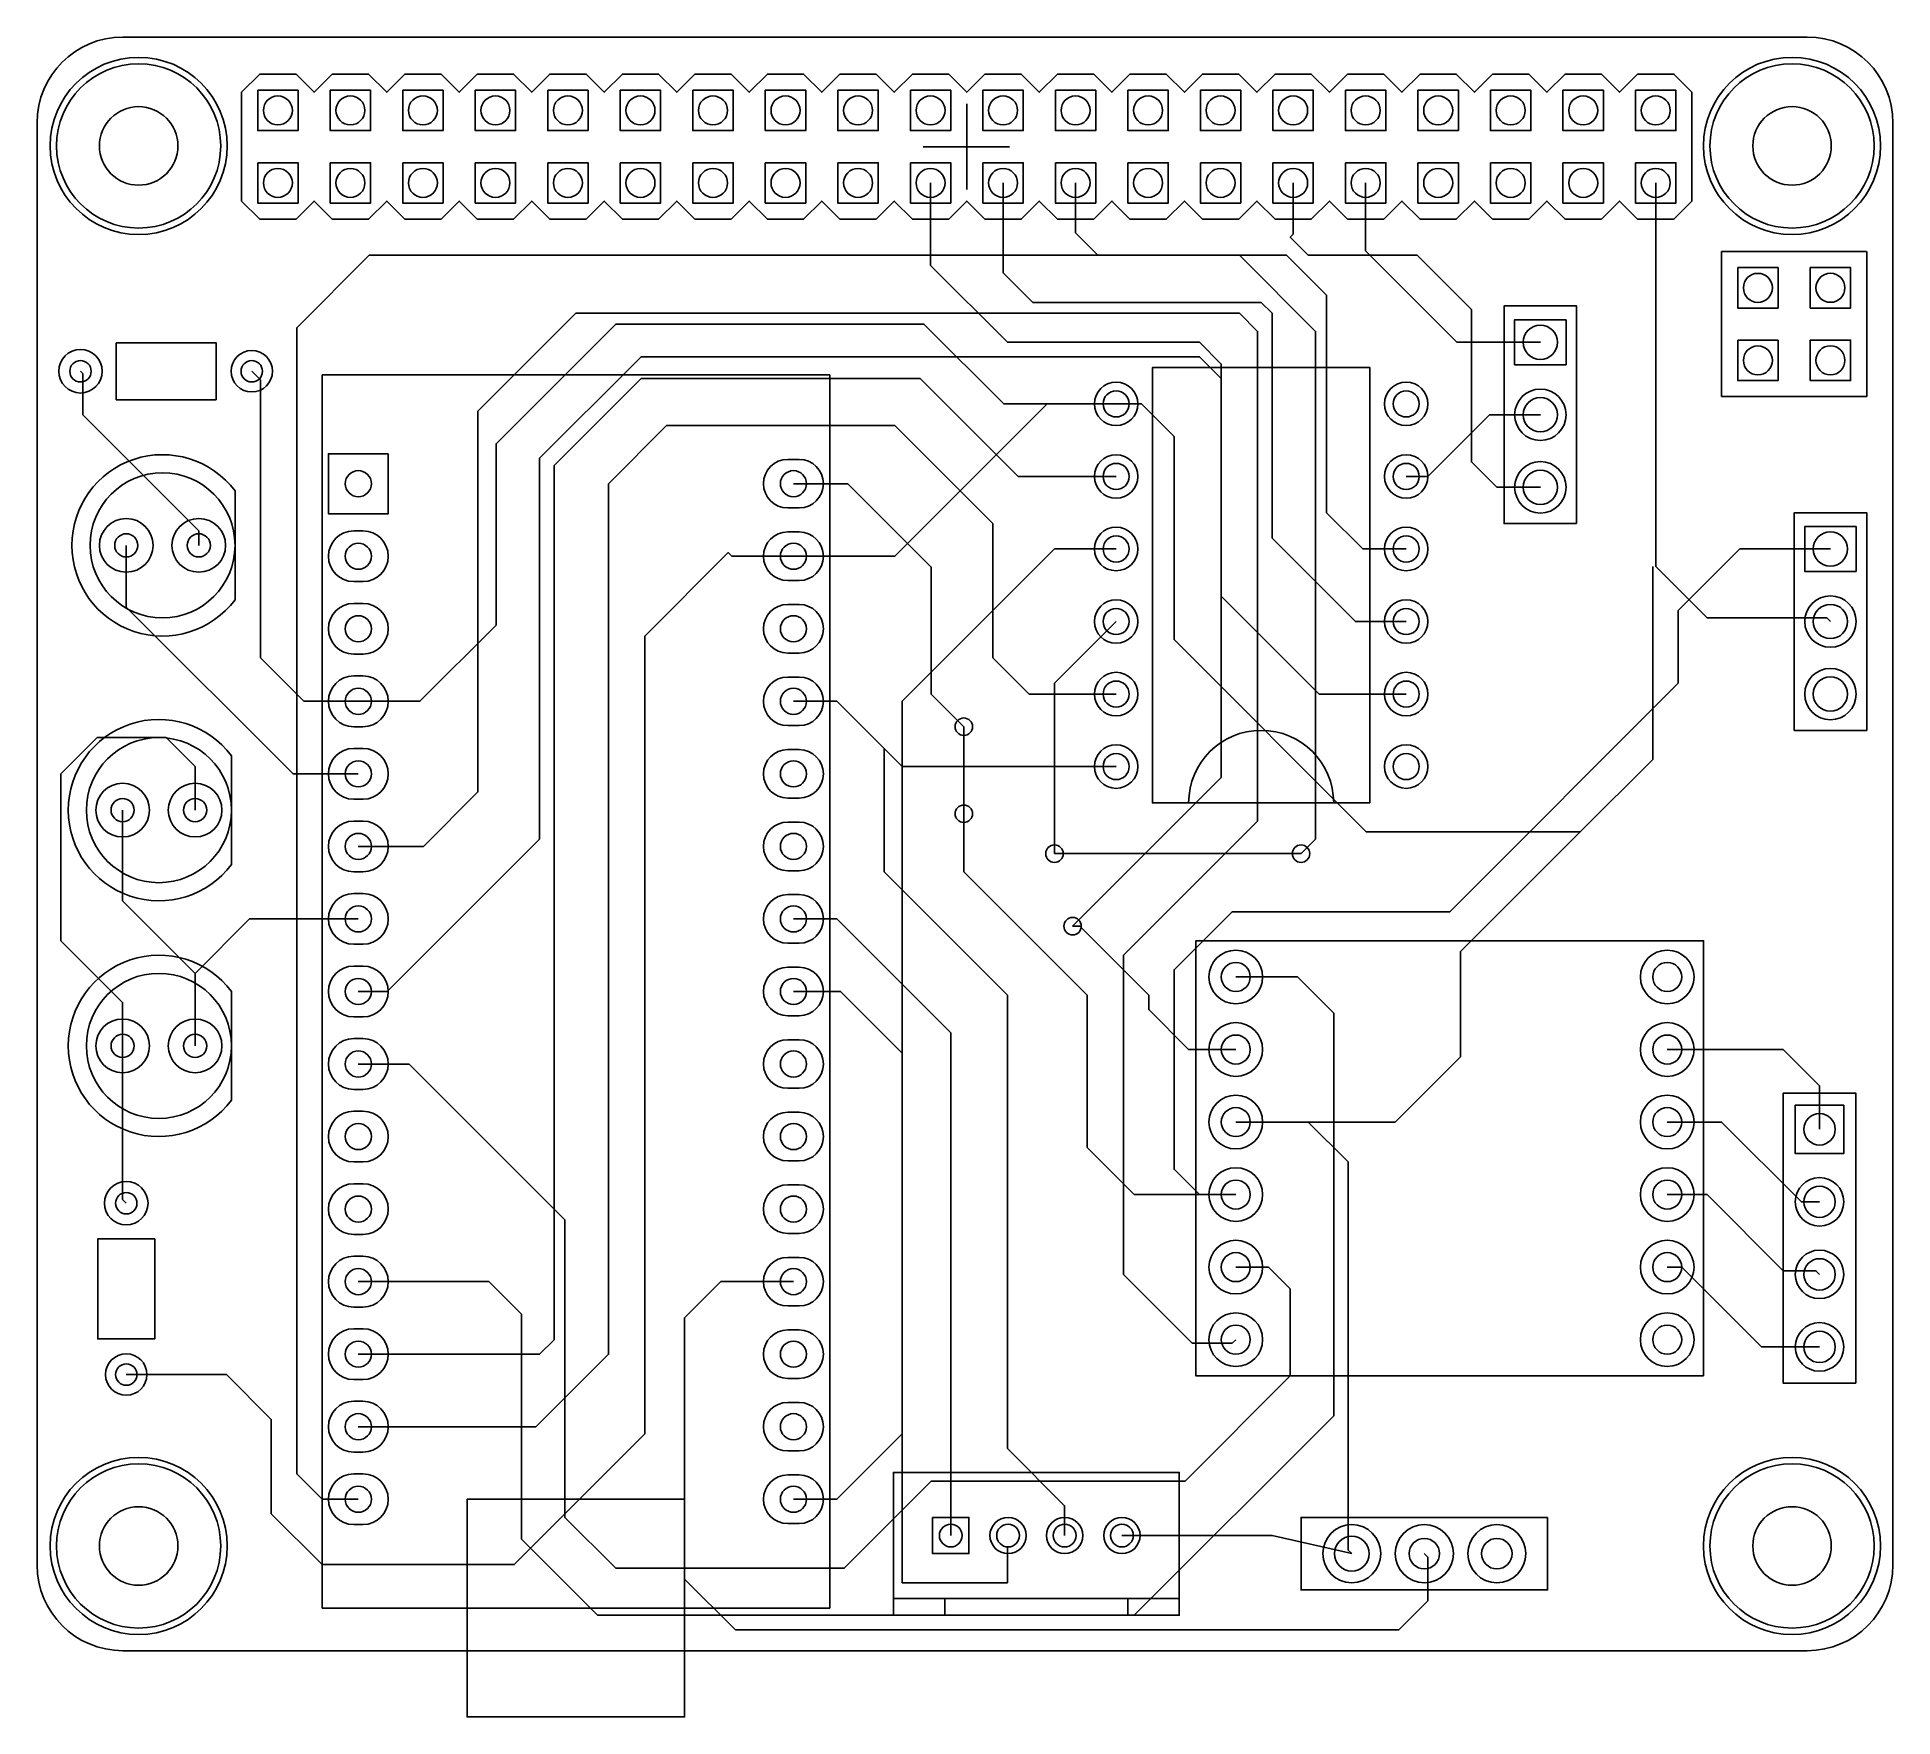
# Model space of a CAD drawing. Header units: millimetres. Extents: x 9.8 to 74.8, y -130.9 to -72.1.
import ezdxf

# ---------------------------------------------------------------- set-up
doc = ezdxf.new("R2010")
doc.units = ezdxf.units.MM

msp = doc.modelspace()

# ---------------------------------------------------------------- linework, layer by layer
for points in [[(12.832, -72.12), (71.832, -72.12)], [(42.395, -74.457), (42.395, -77.454)], [(9.832, -125.62), (9.832, -75.12)], [(74.832, -75.12), (74.832, -125.62)], [(40.871, -75.956), (43.893, -75.956)], [(41.125, -77.226), (41.125, -80.114), (43.815, -82.804), (50.546, -82.804), (51.308, -83.566), (51.308, -91.694), (54.737, -95.123), (57.785, -95.123)], [(57.785, -92.583), (56.007, -92.583), (53.086, -89.662), (53.086, -81.788), (52.705, -81.407), (44.704, -81.407), (43.665, -80.368), (43.665, -77.226)], [(46.205, -77.226), (46.205, -78.971), (46.99, -79.756), (53.594, -79.756), (54.991, -81.153), (54.991, -88.773), (56.261, -90.043), (57.785, -90.043)], [(62.484, -87.884), (60.96, -87.884), (60.071, -86.995), (60.071, -81.661), (58.166, -79.756), (54.356, -79.756), (53.721, -79.121), (53.825, -79.017), (53.825, -77.226)], [(62.484, -82.804), (59.563, -82.804), (56.365, -79.606), (56.365, -77.226)], [(66.525, -77.226), (66.525, -90.655), (68.326, -92.456), (72.517, -92.456), (72.644, -92.583)], [(21.082, -123.317), (19.812, -123.317), (18.923, -122.428), (18.923, -82.296), (21.463, -79.756), (51.943, -79.756), (54.61, -82.423), (54.61, -100.203), (54.102, -100.711)], [(68.833, -79.63), (73.913, -79.63)], [(68.834, -79.631), (68.834, -84.699)], [(73.914, -79.631), (73.914, -84.699)], [(21.082, -100.457), (23.368, -100.457), (25.273, -98.552), (25.273, -85.217), (28.702, -81.788), (51.943, -81.788), (52.578, -82.423), (52.578, -99.568), (47.879, -104.267), (47.879, -115.443), (50.292, -117.856), (51.689, -117.856), (51.816, -117.729)], [(63.754, -83.439), (63.754, -81.534), (61.214, -81.534), (61.214, -89.154), (63.754, -89.154)], [(47.625, -84.963), (43.688, -84.963), (40.894, -82.169), (30.099, -82.169), (25.908, -86.36), (25.908, -92.71), (23.241, -95.377), (21.082, -95.377)], [(15.494, -89.916), (15.494, -89.408), (11.43, -85.344), (11.43, -83.899), (11.351, -83.82)], [(21.082, -95.377), (19.177, -95.377), (17.653, -93.853), (17.653, -84.122), (17.351, -83.82)], [(21.082, -105.537), (22.098, -105.537), (27.432, -100.203), (27.432, -86.868), (30.734, -83.566), (30.988, -83.312), (50.546, -83.312), (51.308, -84.074), (51.308, -98.044), (46.101, -103.251)], [(63.754, -89.154), (63.754, -83.439)], [(37.592, -83.947), (19.812, -83.947)], [(19.812, -83.947), (19.812, -127.127)], [(47.625, -87.503), (44.196, -87.503), (40.767, -84.074), (30.988, -84.074), (27.94, -87.122), (27.94, -117.729), (27.432, -118.237), (21.082, -118.237)], [(37.592, -127.127), (37.592, -83.947)], [(36.322, -90.297), (39.878, -90.297), (45.212, -84.963), (47.625, -84.963)], [(47.625, -84.963), (48.514, -84.963), (49.657, -86.106), (49.657, -93.218), (56.388, -99.949), (63.881, -99.949), (66.421, -97.409), (66.421, -90.655)], [(68.834, -84.708), (73.914, -84.708)], [(21.082, -120.777), (27.305, -120.777), (29.845, -118.237), (29.845, -87.757), (31.877, -85.725), (39.878, -85.725), (43.307, -89.154), (43.307, -93.853), (44.577, -95.123), (47.625, -95.123)], [(57.785, -87.503), (58.547, -87.503), (60.706, -85.344), (62.484, -85.344)], [(16.764, -91.821), (16.764, -88.011)], [(36.322, -87.757), (38.227, -87.757), (41.148, -90.678), (41.148, -95.123), (42.291, -96.266)], [(73.914, -90.678), (73.914, -88.773), (71.374, -88.773), (71.374, -96.393), (73.914, -96.393)], [(21.082, -97.917), (18.796, -97.917), (12.954, -92.075), (12.954, -89.916)], [(12.954, -118.951), (16.462, -118.951), (18.034, -120.523), (18.034, -123.825), (19.812, -125.603), (26.543, -125.603), (31.115, -121.031), (31.115, -93.091), (34.036, -90.17), (34.163, -90.297), (36.322, -90.297)], [(36.322, -123.317), (37.846, -123.317), (40.132, -121.031), (40.132, -95.377), (45.466, -90.043), (47.625, -90.043)], [(51.816, -112.649), (50.546, -112.649), (49.657, -111.76), (49.657, -104.775), (51.689, -102.743), (59.309, -102.743), (67.31, -94.742), (67.31, -92.202), (69.469, -90.043), (72.644, -90.043)], [(73.914, -96.393), (73.914, -90.678)], [(45.466, -100.711), (45.466, -94.742), (47.625, -92.583)], [(45.822, -124.587), (45.822, -123.546), (43.815, -121.539), (43.815, -105.664), (39.497, -101.346), (39.497, -97.028), (37.846, -95.377), (36.322, -95.377)], [(12.827, -107.442), (12.827, -105.918), (10.668, -103.759), (10.668, -97.917), (11.938, -96.647), (14.351, -96.647), (15.367, -97.663), (15.367, -99.187)], [(42.291, -96.266), (42.291, -99.314)], [(16.637, -101.092), (16.637, -97.282)], [(47.625, -97.663), (40.132, -97.663), (39.497, -97.028)], [(15.367, -107.442), (15.367, -104.902), (12.827, -102.362), (12.827, -99.187)], [(42.291, -99.314), (42.291, -101.346), (46.609, -105.664), (46.609, -110.998), (48.26, -112.649), (51.816, -112.649)], [(51.816, -110.109), (57.404, -110.109), (59.69, -107.823), (59.69, -104.14), (63.881, -99.949)], [(54.102, -100.711), (45.466, -100.711)], [(21.082, -102.997), (17.272, -102.997), (15.367, -104.902), (15.367, -107.442)], [(41.834, -124.587), (41.834, -106.985), (37.846, -102.997), (36.322, -102.997)], [(46.101, -103.251), (46.355, -103.251), (48.768, -105.664), (48.768, -106.172), (50.165, -107.569), (51.816, -107.569)], [(21.082, -115.697), (25.654, -115.697), (26.797, -116.84), (26.797, -124.714), (29.464, -127.381), (48.26, -127.381), (55.245, -120.396), (55.245, -106.299), (53.975, -105.029), (51.816, -105.029)], [(16.637, -109.347), (16.637, -105.537)], [(36.322, -105.537), (37.973, -105.537), (40.132, -107.696), (40.132, -126.238), (43.815, -126.238), (43.815, -124.993), (43.84, -124.968)], [(12.827, -107.442), (12.827, -112.824), (12.954, -112.951)], [(66.929, -107.569), (70.993, -107.569), (72.263, -108.839), (72.263, -110.363)], [(21.082, -108.077), (22.86, -108.077), (28.321, -113.538), (28.321, -123.952), (30.099, -125.73), (38.1, -125.73), (41.148, -122.682), (50.038, -122.682), (53.721, -118.999), (53.721, -115.951), (52.959, -115.189), (51.816, -115.189)], [(73.533, -119.253), (70.993, -119.253), (70.993, -109.093), (73.533, -109.093), (73.533, -110.998)], [(51.816, -110.109), (54.356, -110.109), (55.753, -111.506), (55.753, -125.095), (55.88, -125.222)], [(72.263, -112.903), (71.628, -112.903), (68.834, -110.109), (66.929, -110.109)], [(73.533, -119.253), (73.533, -110.998)], [(66.929, -112.649), (68.326, -112.649), (70.993, -115.316), (72.136, -115.316), (72.263, -115.443)], [(36.322, -115.697), (33.782, -115.697), (32.512, -116.967), (32.512, -126.111), (34.29, -127.889), (57.531, -127.889), (58.547, -126.873), (58.547, -125.349), (58.42, -125.222)], [(66.929, -115.189), (67.437, -115.189), (70.231, -117.983), (72.263, -117.983)], [(49.835, -126.797), (48.031, -126.797), (48.031, -127.381), (49.835, -127.381), (49.835, -126.797), (49.835, -122.377), (39.827, -122.377), (39.827, -126.797), (41.631, -126.797), (41.631, -127.381), (39.827, -127.381), (39.827, -126.797)], [(49.835, -123.088), (49.835, -126.086)], [(39.827, -123.596), (39.827, -125.578)], [(47.828, -124.587), (53.086, -124.587), (55.88, -125.222)], [(19.812, -127.127), (37.592, -127.127)], [(41.631, -126.797), (48.031, -126.797)], [(71.832, -128.62), (12.832, -128.62)]]:
    msp.add_lwpolyline(points)
for points in [[(50.65, -78.496), (50.015, -77.861), (49.38, -78.496), (48.11, -78.496), (47.475, -77.861), (46.84, -78.496), (45.57, -78.496), (44.935, -77.861), (44.3, -78.496), (43.03, -78.496), (42.395, -77.861), (41.76, -78.496), (40.49, -78.496), (39.855, -77.861), (39.22, -78.496), (37.95, -78.496), (37.315, -77.861), (36.68, -78.496), (35.41, -78.496), (34.775, -77.861), (34.14, -78.496), (32.87, -78.496), (32.235, -77.861), (31.6, -78.496), (30.33, -78.496), (29.695, -77.861), (29.06, -78.496), (27.79, -78.496), (27.155, -77.861), (26.52, -78.496), (25.25, -78.496), (24.615, -77.861), (23.98, -78.496), (22.71, -78.496), (22.075, -77.861), (21.44, -78.496), (20.17, -78.496), (19.535, -77.861), (18.9, -78.496), (17.63, -78.496), (16.995, -77.861), (16.995, -74.051), (17.63, -73.416), (18.9, -73.416), (19.535, -74.051), (20.17, -73.416), (21.44, -73.416), (22.075, -74.051), (22.71, -73.416), (23.98, -73.416), (24.615, -74.051), (25.25, -73.416), (26.52, -73.416), (27.155, -74.051), (27.79, -73.416), (29.06, -73.416), (29.695, -74.051), (30.33, -73.416), (31.6, -73.416), (32.235, -74.051), (32.87, -73.416), (34.14, -73.416), (34.775, -74.051), (35.41, -73.416), (36.68, -73.416), (37.315, -74.051), (37.95, -73.416), (39.22, -73.416), (39.855, -74.051), (40.49, -73.416), (41.76, -73.416), (42.395, -74.051), (43.03, -73.416), (44.3, -73.416), (44.935, -74.051), (45.57, -73.416), (46.84, -73.416), (47.475, -74.051), (48.11, -73.416), (49.38, -73.416), (50.015, -74.051), (50.65, -73.416), (51.92, -73.416), (52.555, -74.051), (53.19, -73.416), (54.46, -73.416), (55.095, -74.051), (55.73, -73.416), (57, -73.416), (57.635, -74.051), (58.27, -73.416), (59.54, -73.416), (60.175, -74.051), (60.81, -73.416), (62.08, -73.416), (62.715, -74.051), (63.35, -73.416), (64.62, -73.416), (65.255, -74.051), (65.89, -73.416), (67.16, -73.416), (67.795, -74.051), (67.795, -77.861), (67.16, -78.496), (65.89, -78.496), (65.255, -77.861), (64.62, -78.496), (63.35, -78.496), (62.715, -77.861), (62.08, -78.496), (60.81, -78.496), (60.175, -77.861), (59.54, -78.496), (58.27, -78.496), (57.635, -77.861), (57, -78.496), (55.73, -78.496), (55.095, -77.861), (54.46, -78.496), (53.19, -78.496), (52.555, -77.861), (51.92, -78.496), (50.65, -78.496)], [(17.557, -73.978), (18.972, -73.978), (18.972, -75.393), (17.557, -75.393)], [(20.097, -73.978), (21.512, -73.978), (21.512, -75.393), (20.097, -75.393)], [(22.637, -73.978), (24.052, -73.978), (24.052, -75.393), (22.637, -75.393)], [(25.177, -73.978), (26.592, -73.978), (26.592, -75.393), (25.177, -75.393)], [(27.717, -73.978), (29.132, -73.978), (29.132, -75.393), (27.717, -75.393)], [(30.257, -73.978), (31.672, -73.978), (31.672, -75.393), (30.257, -75.393)], [(32.797, -73.978), (34.212, -73.978), (34.212, -75.393), (32.797, -75.393)], [(35.337, -73.978), (36.752, -73.978), (36.752, -75.393), (35.337, -75.393)], [(37.877, -73.978), (39.292, -73.978), (39.292, -75.393), (37.877, -75.393)], [(40.417, -73.978), (41.832, -73.978), (41.832, -75.393), (40.417, -75.393)], [(42.957, -73.978), (44.372, -73.978), (44.372, -75.393), (42.957, -75.393)], [(45.497, -73.978), (46.912, -73.978), (46.912, -75.393), (45.497, -75.393)], [(48.037, -73.978), (49.452, -73.978), (49.452, -75.393), (48.037, -75.393)], [(50.577, -73.978), (51.992, -73.978), (51.992, -75.393), (50.577, -75.393)], [(53.117, -73.978), (54.532, -73.978), (54.532, -75.393), (53.117, -75.393)], [(55.657, -73.978), (57.072, -73.978), (57.072, -75.393), (55.657, -75.393)], [(58.197, -73.978), (59.612, -73.978), (59.612, -75.393), (58.197, -75.393)], [(60.737, -73.978), (62.152, -73.978), (62.152, -75.393), (60.737, -75.393)], [(63.277, -73.978), (64.692, -73.978), (64.692, -75.393), (63.277, -75.393)], [(65.817, -73.978), (67.232, -73.978), (67.232, -75.393), (65.817, -75.393)], [(17.557, -76.518), (18.972, -76.518), (18.972, -77.933), (17.557, -77.933)], [(20.097, -76.518), (21.512, -76.518), (21.512, -77.933), (20.097, -77.933)], [(22.637, -76.518), (24.052, -76.518), (24.052, -77.933), (22.637, -77.933)], [(25.177, -76.518), (26.592, -76.518), (26.592, -77.933), (25.177, -77.933)], [(27.717, -76.518), (29.132, -76.518), (29.132, -77.933), (27.717, -77.933)], [(30.257, -76.518), (31.672, -76.518), (31.672, -77.933), (30.257, -77.933)], [(32.797, -76.518), (34.212, -76.518), (34.212, -77.933), (32.797, -77.933)], [(35.337, -76.518), (36.752, -76.518), (36.752, -77.933), (35.337, -77.933)], [(37.877, -76.518), (39.292, -76.518), (39.292, -77.933), (37.877, -77.933)], [(40.417, -76.518), (41.832, -76.518), (41.832, -77.933), (40.417, -77.933)], [(42.957, -76.518), (44.372, -76.518), (44.372, -77.933), (42.957, -77.933)], [(45.497, -76.518), (46.912, -76.518), (46.912, -77.933), (45.497, -77.933)], [(48.037, -76.518), (49.452, -76.518), (49.452, -77.933), (48.037, -77.933)], [(50.577, -76.518), (51.992, -76.518), (51.992, -77.933), (50.577, -77.933)], [(53.117, -76.518), (54.532, -76.518), (54.532, -77.933), (53.117, -77.933)], [(55.657, -76.518), (57.072, -76.518), (57.072, -77.933), (55.657, -77.933)], [(58.197, -76.518), (59.612, -76.518), (59.612, -77.933), (58.197, -77.933)], [(60.737, -76.518), (62.152, -76.518), (62.152, -77.933), (60.737, -77.933)], [(63.277, -76.518), (64.692, -76.518), (64.692, -77.933), (63.277, -77.933)], [(65.817, -76.518), (67.232, -76.518), (67.232, -77.933), (65.817, -77.933)], [(69.396, -80.192), (70.811, -80.192), (70.811, -81.607), (69.396, -81.607)], [(71.936, -80.191), (73.351, -80.191), (73.351, -81.605), (71.936, -81.605)], [(63.384, -82.017), (63.384, -83.591), (61.584, -83.591), (61.584, -82.017)], [(12.601, -82.82), (16.101, -82.82), (16.101, -84.82), (12.601, -84.82), (12.601, -82.82)], [(69.396, -82.732), (70.811, -82.732), (70.811, -84.146), (69.396, -84.146)], [(71.936, -82.731), (73.351, -82.731), (73.351, -84.145), (71.936, -84.145)], [(56.515, -98.933), (48.895, -98.933), (48.895, -83.693), (56.515, -83.693), (56.515, -98.933)], [(22.132, -86.707), (22.132, -88.807), (20.032, -88.807), (20.032, -86.707)], [(36.122, -86.907), (36.522, -86.907)], [(36.122, -88.607), (36.522, -88.607)], [(20.921, -89.408), (21.243, -89.408)], [(36.122, -89.447), (36.522, -89.447)], [(73.544, -89.256), (73.544, -90.83), (71.744, -90.83), (71.744, -89.256)], [(20.921, -91.186), (21.243, -91.186)], [(36.122, -91.147), (36.522, -91.147)], [(20.921, -91.948), (21.243, -91.948)], [(36.122, -91.987), (36.522, -91.987)], [(20.921, -93.726), (21.243, -93.726)], [(36.122, -93.687), (36.522, -93.687)], [(20.921, -94.488), (21.243, -94.488)], [(36.122, -94.527), (36.522, -94.527)], [(20.921, -96.266), (21.243, -96.266)], [(36.122, -96.227), (36.522, -96.227)], [(20.921, -97.028), (21.243, -97.028)], [(36.122, -97.067), (36.522, -97.067)], [(36.122, -98.767), (36.522, -98.767)], [(20.921, -98.806), (21.243, -98.806)], [(20.921, -99.568), (21.243, -99.568)], [(36.122, -99.607), (36.522, -99.607)], [(20.921, -101.346), (21.243, -101.346)], [(36.122, -101.307), (36.522, -101.307)], [(20.921, -102.108), (21.243, -102.108)], [(36.122, -102.147), (36.522, -102.147)], [(20.921, -103.886), (21.243, -103.886)], [(36.122, -103.847), (36.522, -103.847)], [(68.199, -118.999), (50.419, -118.999), (50.419, -103.759), (68.199, -103.759), (68.199, -118.999)], [(20.921, -104.648), (21.243, -104.648)], [(36.122, -104.687), (36.522, -104.687)], [(20.921, -106.426), (21.243, -106.426)], [(36.122, -106.387), (36.522, -106.387)], [(20.921, -107.188), (21.243, -107.188)], [(36.122, -107.227), (36.522, -107.227)], [(20.921, -108.966), (21.243, -108.966)], [(36.122, -108.927), (36.522, -108.927)], [(20.921, -109.728), (21.243, -109.728)], [(36.122, -109.767), (36.522, -109.767)], [(73.113, -109.513), (73.113, -111.213), (71.413, -111.213), (71.413, -109.513)], [(20.921, -111.506), (21.243, -111.506)], [(36.122, -111.467), (36.522, -111.467)], [(20.921, -112.268), (21.243, -112.268)], [(36.122, -112.307), (36.522, -112.307)], [(13.954, -114.201), (13.954, -117.701), (11.954, -117.701), (11.954, -114.201), (13.954, -114.201)], [(20.921, -114.046), (21.243, -114.046)], [(36.122, -114.007), (36.522, -114.007)], [(20.921, -114.808), (21.243, -114.808)], [(36.122, -114.847), (36.522, -114.847)], [(20.921, -116.586), (21.243, -116.586)], [(36.122, -116.547), (36.522, -116.547)], [(20.921, -117.348), (21.243, -117.348)], [(36.122, -117.387), (36.522, -117.387)], [(20.921, -119.126), (21.243, -119.126)], [(36.122, -119.087), (36.522, -119.087)], [(20.921, -119.888), (21.243, -119.888)], [(36.122, -119.927), (36.522, -119.927)], [(20.921, -121.666), (21.243, -121.666)], [(36.122, -121.627), (36.522, -121.627)], [(20.921, -122.428), (21.243, -122.428)], [(36.122, -122.467), (36.522, -122.467)], [(24.892, -123.317), (24.892, -130.937), (32.512, -130.937), (32.512, -123.317), (24.892, -123.317)], [(41.199, -123.952), (42.469, -123.952), (42.469, -125.222), (41.199, -125.222)], [(62.738, -123.952), (54.102, -123.952), (54.102, -126.492), (62.738, -126.492), (62.738, -123.952)], [(20.921, -124.206), (21.243, -124.206)], [(36.122, -124.167), (36.522, -124.167)]]:
    msp.add_lwpolyline(points, close=True)
for centre, radius in [((13.388, -75.93), 3.101), ((13.388, -75.93), 2.875), ((71.3, -75.93), 3.101), ((71.3, -75.93), 2.875), ((13.388, -75.93), 1.375), ((18.265, -74.686), 0.508), ((20.805, -74.686), 0.508), ((23.345, -74.686), 0.508), ((25.885, -74.686), 0.508), ((28.425, -74.686), 0.508), ((30.965, -74.686), 0.508), ((33.505, -74.686), 0.508), ((36.045, -74.686), 0.508), ((38.585, -74.686), 0.508), ((41.125, -74.686), 0.508), ((43.665, -74.686), 0.508), ((46.205, -74.686), 0.508), ((48.745, -74.686), 0.508), ((51.285, -74.686), 0.508), ((53.825, -74.686), 0.508), ((56.365, -74.686), 0.508), ((58.905, -74.686), 0.508), ((61.445, -74.686), 0.508), ((63.985, -74.686), 0.508), ((66.525, -74.686), 0.508), ((71.3, -75.93), 1.375), ((18.265, -77.226), 0.508), ((20.805, -77.226), 0.508), ((23.345, -77.226), 0.508), ((25.885, -77.226), 0.508), ((28.425, -77.226), 0.508), ((30.965, -77.226), 0.508), ((33.505, -77.226), 0.508), ((36.045, -77.226), 0.508), ((38.585, -77.226), 0.508), ((41.125, -77.226), 0.508), ((43.665, -77.226), 0.508), ((46.205, -77.226), 0.508), ((48.745, -77.226), 0.508), ((51.285, -77.226), 0.508), ((53.825, -77.226), 0.508), ((56.365, -77.226), 0.508), ((58.905, -77.226), 0.508), ((61.445, -77.226), 0.508), ((63.985, -77.226), 0.508), ((66.525, -77.226), 0.508), ((70.104, -80.9), 0.508), ((72.644, -80.898), 0.508), ((62.484, -82.804), 0.6), ((11.351, -83.82), 0.762), ((17.351, -83.82), 0.725), ((70.104, -83.439), 0.508), ((72.644, -83.438), 0.508), ((11.351, -83.82), 0.375), ((17.351, -83.82), 0.375), ((47.625, -84.963), 0.762), ((57.785, -84.963), 0.762), ((62.484, -85.344), 0.9), ((47.625, -84.963), 0.457), ((57.785, -84.963), 0.457), ((62.484, -85.344), 0.6), ((47.625, -87.503), 0.762), ((47.625, -87.503), 0.457), ((57.785, -87.503), 0.762), ((57.785, -87.503), 0.457), ((62.484, -87.884), 0.9), ((14.224, -89.916), 2.54), ((21.082, -87.757), 0.457), ((36.322, -87.757), 0.457), ((62.484, -87.884), 0.6), ((12.954, -89.916), 0.94), ((15.494, -89.916), 0.94), ((12.954, -89.916), 0.406), ((15.494, -89.916), 0.406), ((47.625, -90.043), 0.762), ((47.625, -90.043), 0.457), ((57.785, -90.043), 0.762), ((57.785, -90.043), 0.457), ((72.644, -90.043), 0.6), ((21.082, -90.297), 0.457), ((36.322, -90.297), 0.457), ((47.625, -92.583), 0.762), ((47.625, -92.583), 0.457), ((57.785, -92.583), 0.762), ((57.785, -92.583), 0.457), ((72.644, -92.583), 0.9), ((72.644, -92.583), 0.6), ((21.082, -92.837), 0.457), ((36.322, -92.837), 0.457), ((72.644, -95.123), 0.9), ((47.625, -95.123), 0.762), ((47.625, -95.123), 0.457), ((57.785, -95.123), 0.762), ((57.785, -95.123), 0.457), ((72.644, -95.123), 0.6), ((21.082, -95.377), 0.457), ((36.322, -95.377), 0.457), ((42.291, -96.266), 0.305), ((14.097, -99.187), 2.54), ((21.082, -97.917), 0.457), ((36.322, -97.917), 0.457), ((47.625, -97.663), 0.762), ((47.625, -97.663), 0.457), ((57.785, -97.663), 0.762), ((57.785, -97.663), 0.457), ((12.827, -99.187), 0.94), ((12.827, -99.187), 0.406), ((15.367, -99.187), 0.94), ((15.367, -99.187), 0.406), ((42.291, -99.314), 0.305), ((21.082, -100.457), 0.457), ((36.322, -100.457), 0.457), ((45.466, -100.711), 0.305), ((54.102, -100.711), 0.305), ((21.082, -102.997), 0.457), ((36.322, -102.997), 0.457), ((46.101, -103.251), 0.305), ((51.816, -105.029), 0.94), ((51.816, -105.029), 0.508), ((66.929, -105.029), 0.94), ((66.929, -105.029), 0.508), ((14.097, -107.442), 2.54), ((21.082, -105.537), 0.457), ((36.322, -105.537), 0.457), ((12.827, -107.442), 0.94), ((15.367, -107.442), 0.94), ((12.827, -107.442), 0.406), ((15.367, -107.442), 0.406), ((51.816, -107.569), 0.94), ((51.816, -107.569), 0.508), ((66.929, -107.569), 0.94), ((66.929, -107.569), 0.508), ((21.082, -108.077), 0.457), ((36.322, -108.077), 0.457), ((51.816, -110.109), 0.94), ((66.929, -110.109), 0.94), ((51.816, -110.109), 0.508), ((66.929, -110.109), 0.508), ((72.263, -110.363), 0.55), ((21.082, -110.617), 0.457), ((36.322, -110.617), 0.457), ((51.816, -112.649), 0.94), ((66.929, -112.649), 0.94), ((12.954, -112.951), 0.762), ((51.816, -112.649), 0.508), ((66.929, -112.649), 0.508), ((72.263, -112.903), 0.85), ((72.263, -112.903), 0.55), ((12.954, -112.951), 0.375), ((21.082, -113.157), 0.457), ((36.322, -113.157), 0.457), ((51.816, -115.189), 0.94), ((66.929, -115.189), 0.94), ((51.816, -115.189), 0.508), ((66.929, -115.189), 0.508), ((72.263, -115.443), 0.85), ((72.263, -115.443), 0.55), ((21.082, -115.697), 0.457), ((36.322, -115.697), 0.457), ((51.816, -117.729), 0.94), ((66.929, -117.729), 0.94), ((51.816, -117.729), 0.508), ((66.929, -117.729), 0.508), ((72.263, -117.983), 0.85), ((72.263, -117.983), 0.55), ((12.954, -118.951), 0.725), ((21.082, -118.237), 0.457), ((36.322, -118.237), 0.457), ((12.954, -118.951), 0.375), ((21.082, -120.777), 0.457), ((36.322, -120.777), 0.457), ((13.388, -124.952), 3.101), ((13.388, -124.952), 2.875), ((71.3, -124.952), 3.101), ((71.3, -124.952), 2.875), ((21.082, -123.317), 0.457), ((36.322, -123.317), 0.457), ((13.388, -124.952), 1.375), ((43.84, -124.587), 0.635), ((45.822, -124.587), 0.635), ((47.828, -124.587), 0.635), ((71.3, -124.952), 1.375), ((41.834, -124.587), 0.399), ((43.84, -124.587), 0.399), ((45.822, -124.587), 0.399), ((47.828, -124.587), 0.399), ((55.88, -125.222), 1.016), ((55.88, -125.222), 0.61), ((58.42, -125.222), 1.016), ((58.42, -125.222), 0.533), ((60.96, -125.222), 1.016), ((60.96, -125.222), 0.533)]:
    msp.add_circle(centre, radius)
for centre, radius, start, end in [((12.832, -75.12), 3, 90, 180), ((71.832, -75.12), 3, 0, 90), ((14.224, -89.916), 3.175, 36.8699, 323.1301), ((36.122, -87.757), 0.85, 450, 270), ((36.522, -87.757), 0.85, 270, 450), ((20.921, -90.297), 0.889, 450, 270), ((21.243, -90.297), 0.889, 270, 450), ((36.122, -90.297), 0.85, 450, 270), ((36.522, -90.297), 0.85, 270, 450), ((20.921, -92.837), 0.889, 450, 270), ((21.243, -92.837), 0.889, 270, 450), ((36.122, -92.837), 0.85, 450, 270), ((36.522, -92.837), 0.85, 270, 450), ((20.921, -95.377), 0.889, 450, 270), ((21.243, -95.377), 0.889, 270, 450), ((36.122, -95.377), 0.85, 450, 270), ((36.522, -95.377), 0.85, 270, 450), ((14.097, -99.187), 3.175, 36.8699, 323.1301), ((52.705, -98.933), 2.54, 0, 180), ((20.921, -97.917), 0.889, 450, 270), ((21.243, -97.917), 0.889, 270, 450), ((36.122, -97.917), 0.85, 450, 270), ((36.522, -97.917), 0.85, 270, 450), ((20.921, -100.457), 0.889, 450, 270), ((21.243, -100.457), 0.889, 270, 450), ((36.122, -100.457), 0.85, 450, 270), ((36.522, -100.457), 0.85, 270, 450), ((20.921, -102.997), 0.889, 450, 270), ((21.243, -102.997), 0.889, 270, 450), ((36.122, -102.997), 0.85, 450, 270), ((36.522, -102.997), 0.85, 270, 450), ((14.097, -107.442), 3.175, 36.8699, 323.1301), ((20.921, -105.537), 0.889, 450, 270), ((21.243, -105.537), 0.889, 270, 450), ((36.122, -105.537), 0.85, 450, 270), ((36.522, -105.537), 0.85, 270, 450), ((20.921, -108.077), 0.889, 450, 270), ((21.243, -108.077), 0.889, 270, 450), ((36.122, -108.077), 0.85, 450, 270), ((36.522, -108.077), 0.85, 270, 450), ((20.921, -110.617), 0.889, 450, 270), ((21.243, -110.617), 0.889, 270, 450), ((36.122, -110.617), 0.85, 450, 270), ((36.522, -110.617), 0.85, 270, 450), ((20.921, -113.157), 0.889, 450, 270), ((21.243, -113.157), 0.889, 270, 450), ((36.122, -113.157), 0.85, 450, 270), ((36.522, -113.157), 0.85, 270, 450), ((20.921, -115.697), 0.889, 450, 270), ((21.243, -115.697), 0.889, 270, 450), ((36.122, -115.697), 0.85, 450, 270), ((36.522, -115.697), 0.85, 270, 450), ((20.921, -118.237), 0.889, 450, 270), ((21.243, -118.237), 0.889, 270, 450), ((36.122, -118.237), 0.85, 450, 270), ((36.522, -118.237), 0.85, 270, 450), ((20.921, -120.777), 0.889, 450, 270), ((21.243, -120.777), 0.889, 270, 450), ((36.122, -120.777), 0.85, 450, 270), ((36.522, -120.777), 0.85, 270, 450), ((20.921, -123.317), 0.889, 450, 270), ((21.243, -123.317), 0.889, 270, 450), ((36.122, -123.317), 0.85, 450, 270), ((36.522, -123.317), 0.85, 270, 450), ((12.832, -125.62), 3, 180, 270), ((71.832, -125.62), 3, 270, 0)]:
    msp.add_arc(centre, radius, start, end)

doc.saveas('drawing.dxf')
